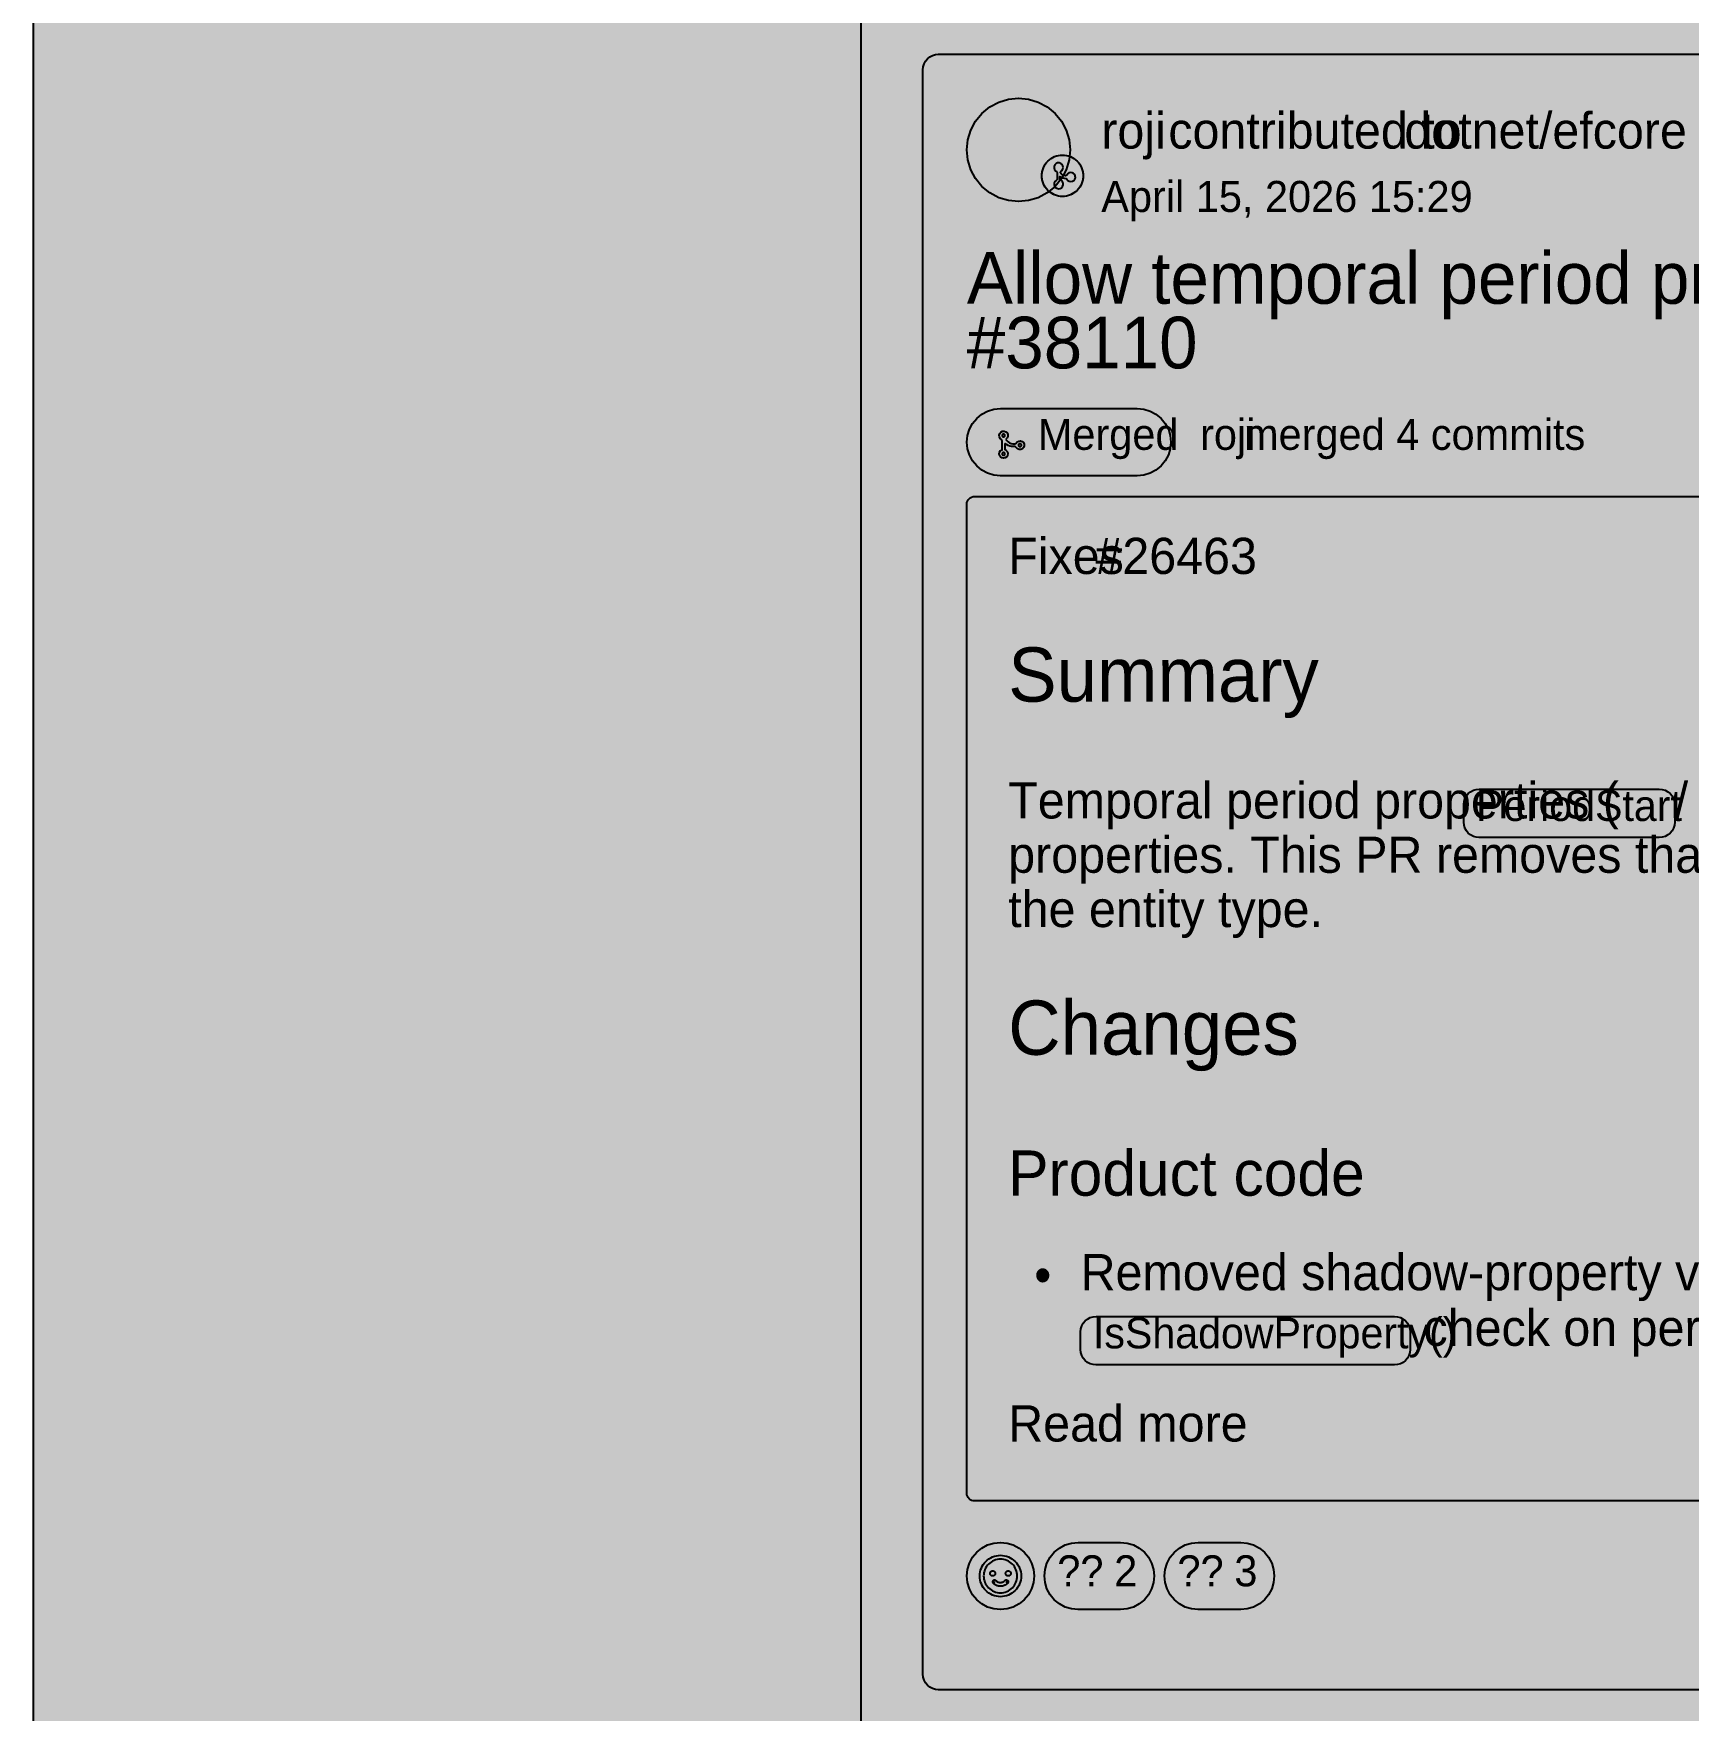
# Model space of a CAD drawing. Extents: x 0 to 2255, y 1 to 8699.
# Drawn here: x 0 to 640, y 379 to 1027 of the extents above; entities that cross this region are included whole.
import ezdxf

# ---------------------------------------------------------------- set-up
doc = ezdxf.new("R2010")
doc.units = 0

msp = doc.modelspace()

# ---------------------------------------------------------------- hatches: boundary and pattern name
at = {"true_color": 0x0d1117}
for points in [[(0, 8699), (1280, 8699), (1280, 0.77), (0, 0.77)], [(0, 8635), (1280, 8635), (1280, 0.77), (0, 0.77)], [(0, 8635), (320, 8635), (320, 0.77), (0, 0.77)], [(350, 1019.25), (998.03, 1019.25), (998.03, 1019.25), (999.2, 1019.13), (1000.33, 1018.79), (1001.37, 1018.24), (1002.28, 1017.49), (1003.02, 1016.58), (1003.58, 1015.55), (1003.92, 1014.42), (1004.03, 1013.25), (1004.03, 392.77), (1004.03, 392.77), (1003.92, 391.6), (1003.58, 390.47), (1003.02, 389.43), (1002.28, 388.52), (1001.37, 387.78), (1000.33, 387.22), (999.2, 386.88), (998.03, 386.77), (350, 386.77), (350, 386.77), (348.83, 386.88), (347.7, 387.22), (346.67, 387.78), (345.76, 388.52), (345.01, 389.43), (344.46, 390.47), (344.12, 391.6), (344, 392.77), (344, 1013.25), (344, 1013.25), (344.12, 1014.42), (344.46, 1015.55), (345.01, 1016.58), (345.76, 1017.49), (346.67, 1018.24), (347.7, 1018.79), (348.83, 1019.13), (350, 1019.25)], [(398, 980.25), (398, 980.25), (398, 980.25), (399.56, 980.1), (401.06, 979.64), (402.44, 978.9), (403.66, 977.91), (404.65, 976.69), (405.39, 975.31), (405.85, 973.81), (406, 972.25), (406, 972.25), (406, 972.25), (405.85, 970.69), (405.39, 969.19), (404.65, 967.81), (403.66, 966.59), (402.44, 965.6), (401.06, 964.86), (399.56, 964.4), (398, 964.25), (398, 964.25), (398, 964.25), (396.44, 964.4), (394.94, 964.86), (393.56, 965.6), (392.34, 966.59), (391.35, 967.81), (390.61, 969.19), (390.15, 970.69), (390, 972.25), (390, 972.25), (390, 972.25), (390.15, 973.81), (390.61, 975.31), (391.35, 976.69), (392.34, 977.91), (393.56, 978.9), (394.94, 979.64), (396.44, 980.1), (398, 980.25)]]:
    msp.add_hatch(color=256, dxfattribs=at).paths.add_polyline_path(points, flags=0)
at = {"true_color": 0x010409}
msp.add_hatch(color=256, dxfattribs=at).paths.add_polyline_path([(0, 8635), (1280, 8635), (1280, 0.77), (0, 0.77)], flags=0)
at = {"true_color": 0xffffff}
msp.add_hatch(color=256, dxfattribs=at).paths.add_polyline_path([(381, 1002.25), (381, 1002.25), (381, 1002.25), (384.9, 1001.87), (388.65, 1000.73), (392.11, 998.88), (395.14, 996.39), (397.63, 993.36), (399.48, 989.9), (400.62, 986.15), (401, 982.25), (401, 982.25), (401, 982.25), (400.62, 978.35), (399.48, 974.6), (397.63, 971.14), (395.14, 968.11), (392.11, 965.62), (388.65, 963.77), (384.9, 962.63), (381, 962.25), (381, 962.25), (381, 962.25), (377.1, 962.63), (373.35, 963.77), (369.89, 965.62), (366.86, 968.11), (364.37, 971.14), (362.52, 974.6), (361.38, 978.35), (361, 982.25), (361, 982.25), (361, 982.25), (361.38, 986.15), (362.52, 989.9), (364.37, 993.36), (366.86, 996.39), (369.89, 998.88), (373.35, 1000.73), (377.1, 1001.87), (381, 1002.25)], flags=0)
at = {"true_color": 0xab7df8}
h = msp.add_hatch(color=256, dxfattribs=at)
h.paths.add_polyline_path([(398, 964.25), (397.22, 964.29), (396.44, 964.4), (395.68, 964.59), (394.94, 964.86), (394.23, 965.19), (393.56, 965.6), (392.92, 966.07), (392.34, 966.59), (391.82, 967.17), (391.35, 967.81), (390.94, 968.48), (390.61, 969.19), (390.34, 969.93), (390.15, 970.69), (390.04, 971.47), (390, 972.25), (390.04, 973.03), (390.15, 973.81), (390.34, 974.57), (390.61, 975.31), (390.94, 976.02), (391.35, 976.69), (391.82, 977.33), (392.34, 977.91), (392.92, 978.43), (393.56, 978.9), (394.23, 979.31), (394.94, 979.64), (395.68, 979.91), (396.44, 980.1), (397.22, 980.21), (398, 980.25), (398.78, 980.21), (399.56, 980.1), (400.32, 979.91), (401.06, 979.64), (401.77, 979.31), (402.44, 978.9), (403.08, 978.43), (403.66, 977.91), (404.18, 977.33), (404.65, 976.69), (405.06, 976.02), (405.39, 975.31), (405.66, 974.57), (405.85, 973.81), (405.96, 973.03), (406, 972.25), (405.96, 971.47), (405.85, 970.69), (405.66, 969.93), (405.39, 969.19), (405.06, 968.48), (404.65, 967.81), (404.18, 967.17), (403.66, 966.59), (403.08, 966.07), (402.44, 965.6), (401.77, 965.19), (401.06, 964.86), (400.32, 964.59), (399.56, 964.4), (398.78, 964.29), (398, 964.25)], flags=0)
h.paths.add_polyline_path([(398.25, 975.5), (398.14, 976.12), (397.81, 976.66), (397.32, 977.05), (396.72, 977.24), (396.09, 977.2), (395.52, 976.95), (395.07, 976.51), (394.81, 975.94), (394.76, 975.31), (394.94, 974.71), (395.32, 974.21), (395.85, 973.87), (396, 973.35), (396, 972.72), (396, 972.08), (396, 971.45), (396, 970.82), (395.56, 970.48), (395.1, 970.05), (394.82, 969.48), (394.76, 968.86), (394.92, 968.25), (395.29, 967.74), (395.81, 967.39), (396.42, 967.25), (397.04, 967.34), (397.6, 967.64), (398.01, 968.11), (398.22, 968.7), (398.22, 969.33), (397.99, 969.92), (397.57, 970.38), (397.01, 970.67), (397, 971.29), (397, 971.93), (397.44, 971.69), (398.01, 971.42), (398.62, 971.27), (399.25, 971.25), (399.69, 970.96), (400.07, 970.46), (400.6, 970.13), (401.21, 970), (401.83, 970.1), (402.38, 970.41), (402.78, 970.9), (402.98, 971.49), (402.96, 972.12), (402.72, 972.7), (402.29, 973.16), (401.72, 973.44), (401.1, 973.49), (400.49, 973.33), (399.98, 972.96), (399.64, 972.43), (399.13, 972.25), (398.51, 972.31), (397.93, 972.56), (397.46, 972.98), (397.14, 973.52), (397.32, 973.95), (397.81, 974.34), (398.14, 974.88), (398.25, 975.5)], flags=0)
at = {"true_color": 0x8957e5}
msp.add_hatch(color=256, dxfattribs=at).paths.add_polyline_path([(374, 882.25), (426.93, 882.25), (426.93, 882.25), (429.47, 882), (431.91, 881.26), (434.16, 880.06), (436.13, 878.44), (437.74, 876.47), (438.94, 874.22), (439.68, 871.79), (439.93, 869.25), (439.93, 869.25), (439.93, 869.25), (439.68, 866.71), (438.94, 864.28), (437.74, 862.03), (436.13, 860.06), (434.16, 858.44), (431.91, 857.24), (429.47, 856.5), (426.93, 856.25), (374, 856.25), (374, 856.25), (371.46, 856.5), (369.03, 857.24), (366.78, 858.44), (364.81, 860.06), (363.19, 862.03), (361.99, 864.28), (361.25, 866.71), (361, 869.25), (361, 869.25), (361, 869.25), (361.25, 871.79), (361.99, 874.22), (363.19, 876.47), (364.81, 878.44), (366.78, 880.06), (369.03, 881.26), (371.46, 882), (374, 882.25)], flags=0)
at = {"true_color": 0xffffff}
h = msp.add_hatch(color=256, dxfattribs=at)
h.paths.add_polyline_path([(376.09, 870.38), (376.46, 869.81), (376.94, 869.33), (377.51, 868.96), (378.15, 868.72), (378.83, 868.63), (379.51, 868.62), (380.06, 868.83), (380.48, 869.36), (381.08, 869.68), (381.76, 869.74), (382.4, 869.53), (382.91, 869.08), (383.2, 868.46), (383.23, 867.78), (382.98, 867.15), (382.51, 866.66), (381.88, 866.4), (381.2, 866.41), (380.58, 866.69), (380.12, 867.18), (379.64, 867.5), (378.95, 867.5), (378.27, 867.55), (377.61, 867.71), (376.98, 867.97), (376.4, 868.33), (375.88, 868.77), (375.75, 868.41), (375.75, 867.73), (375.75, 867.04), (375.75, 866.36), (376.27, 865.98), (376.69, 865.45), (376.87, 864.79), (376.78, 864.12), (376.43, 863.54), (375.87, 863.15), (375.21, 863), (374.54, 863.13), (373.98, 863.51), (373.61, 864.08), (373.5, 864.75), (373.66, 865.41), (374.07, 865.95), (374.62, 866.31), (374.62, 867), (374.62, 867.68), (374.62, 868.36), (374.62, 869.05), (374.62, 869.73), (374.45, 870.3), (373.91, 870.71), (373.58, 871.3), (373.51, 871.98), (373.71, 872.63), (374.15, 873.14), (374.76, 873.44), (375.44, 873.48), (376.08, 873.25), (376.57, 872.78), (376.84, 872.16), (376.84, 871.48), (376.58, 870.85), (376.09, 870.38)], flags=0)
h.paths.add_polyline_path([(375.19, 864.12), (375.24, 864.13), (375.3, 864.14), (375.35, 864.15), (375.4, 864.17), (375.45, 864.19), (375.5, 864.22), (375.54, 864.25), (375.59, 864.29), (375.62, 864.33), (375.66, 864.38), (375.68, 864.42), (375.71, 864.47), (375.73, 864.52), (375.74, 864.58), (375.75, 864.63), (375.75, 864.69), (375.75, 864.74), (375.74, 864.8), (375.73, 864.85), (375.71, 864.9), (375.68, 864.95), (375.66, 865), (375.62, 865.04), (375.59, 865.09), (375.54, 865.12), (375.5, 865.16), (375.45, 865.18), (375.4, 865.21), (375.35, 865.23), (375.3, 865.24), (375.24, 865.25), (375.19, 865.25), (375.13, 865.25), (375.08, 865.24), (375.02, 865.23), (374.97, 865.21), (374.92, 865.18), (374.88, 865.16), (374.83, 865.12), (374.79, 865.09), (374.75, 865.04), (374.72, 865), (374.69, 864.95), (374.67, 864.9), (374.65, 864.85), (374.64, 864.8), (374.63, 864.74), (374.62, 864.69), (374.63, 864.63), (374.64, 864.58), (374.65, 864.52), (374.67, 864.47), (374.69, 864.42), (374.72, 864.38), (374.75, 864.33), (374.79, 864.29), (374.83, 864.25), (374.88, 864.22), (374.92, 864.19), (374.97, 864.17), (375.02, 864.15), (375.08, 864.14), (375.13, 864.13), (375.19, 864.12)], flags=0)
h.paths.add_polyline_path([(381.56, 867.5), (381.62, 867.5), (381.67, 867.51), (381.73, 867.52), (381.78, 867.54), (381.83, 867.57), (381.87, 867.59), (381.92, 867.63), (381.96, 867.66), (382, 867.71), (382.03, 867.75), (382.06, 867.8), (382.08, 867.85), (382.1, 867.9), (382.11, 867.95), (382.12, 868.01), (382.12, 868.06), (382.12, 868.12), (382.11, 868.17), (382.1, 868.23), (382.08, 868.28), (382.06, 868.33), (382.03, 868.37), (382, 868.42), (381.96, 868.46), (381.92, 868.5), (381.87, 868.53), (381.83, 868.56), (381.78, 868.58), (381.73, 868.6), (381.67, 868.61), (381.62, 868.62), (381.56, 868.62), (381.51, 868.62), (381.45, 868.61), (381.4, 868.6), (381.35, 868.58), (381.3, 868.56), (381.25, 868.53), (381.21, 868.5), (381.16, 868.46), (381.13, 868.42), (381.09, 868.37), (381.07, 868.33), (381.04, 868.28), (381.02, 868.23), (381.01, 868.17), (381, 868.12), (381, 868.06), (381, 868.01), (381.01, 867.95), (381.02, 867.9), (381.04, 867.85), (381.07, 867.8), (381.09, 867.75), (381.13, 867.71), (381.16, 867.66), (381.21, 867.63), (381.25, 867.59), (381.3, 867.57), (381.35, 867.54), (381.4, 867.52), (381.45, 867.51), (381.51, 867.5), (381.56, 867.5)], flags=0)
h.paths.add_polyline_path([(375.75, 871.81), (375.75, 871.87), (375.74, 871.92), (375.73, 871.98), (375.71, 872.03), (375.68, 872.08), (375.65, 872.12), (375.62, 872.17), (375.58, 872.21), (375.54, 872.25), (375.5, 872.28), (375.45, 872.31), (375.4, 872.33), (375.35, 872.35), (375.3, 872.36), (375.24, 872.37), (375.19, 872.37), (375.13, 872.37), (375.08, 872.36), (375.02, 872.35), (374.97, 872.33), (374.92, 872.31), (374.87, 872.28), (374.83, 872.24), (374.79, 872.21), (374.75, 872.17), (374.72, 872.12), (374.69, 872.07), (374.67, 872.02), (374.65, 871.97), (374.64, 871.92), (374.63, 871.86), (374.62, 871.81), (374.63, 871.75), (374.64, 871.7), (374.65, 871.65), (374.67, 871.59), (374.69, 871.54), (374.72, 871.5), (374.75, 871.45), (374.79, 871.41), (374.83, 871.37), (374.88, 871.34), (374.92, 871.31), (374.97, 871.29), (375.03, 871.27), (375.08, 871.26), (375.13, 871.25), (375.19, 871.25), (375.24, 871.25), (375.3, 871.26), (375.35, 871.27), (375.4, 871.29), (375.45, 871.32), (375.5, 871.34), (375.55, 871.38), (375.59, 871.41), (375.62, 871.46), (375.66, 871.5), (375.68, 871.55), (375.71, 871.6), (375.73, 871.65), (375.74, 871.7), (375.75, 871.76), (375.75, 871.81)], flags=0)
at = {"true_color": 0x151b23}
for points in [[(364, 848.25), (984.03, 848.25), (984.03, 848.25), (984.62, 848.19), (985.18, 848.02), (985.7, 847.74), (986.15, 847.37), (986.53, 846.92), (986.8, 846.4), (986.98, 845.84), (987.03, 845.25), (987.03, 462.77), (987.03, 462.77), (986.98, 462.18), (986.8, 461.62), (986.53, 461.1), (986.15, 460.65), (985.7, 460.27), (985.18, 459.99), (984.62, 459.82), (984.03, 459.77), (364, 459.77), (364, 459.77), (363.41, 459.82), (362.85, 459.99), (362.33, 460.27), (361.88, 460.65), (361.51, 461.1), (361.23, 461.62), (361.06, 462.18), (361, 462.77), (361, 845.25), (361, 845.25), (361.06, 845.84), (361.23, 846.4), (361.51, 846.92), (361.88, 847.37), (362.33, 847.74), (362.85, 848.02), (363.41, 848.19), (364, 848.25)], [(374, 443.77), (374, 443.77), (374, 443.77), (376.54, 443.52), (378.97, 442.78), (381.22, 441.58), (383.19, 439.96), (384.81, 437.99), (386.01, 435.74), (386.75, 433.3), (387, 430.77), (387, 430.77), (387, 430.77), (386.75, 428.23), (386.01, 425.79), (384.81, 423.54), (383.19, 421.57), (381.22, 419.96), (378.97, 418.76), (376.54, 418.02), (374, 417.77), (374, 417.77), (374, 417.77), (371.46, 418.02), (369.03, 418.76), (366.78, 419.96), (364.81, 421.57), (363.19, 423.54), (361.99, 425.79), (361.25, 428.23), (361, 430.77), (361, 430.77), (361, 430.77), (361.25, 433.3), (361.99, 435.74), (363.19, 437.99), (364.81, 439.96), (366.78, 441.58), (369.03, 442.78), (371.46, 443.52), (374, 443.77)]]:
    msp.add_hatch(color=256, dxfattribs=at).paths.add_polyline_path(points, flags=0)
at = {"true_color": 0x656c76}
for points in [[(559.22, 735.08), (628.8, 735.08), (628.8, 735.08), (629.97, 734.97), (631.1, 734.63), (632.13, 734.07), (633.04, 733.33), (633.79, 732.42), (634.34, 731.38), (634.68, 730.25), (634.8, 729.08), (634.8, 722.32), (634.8, 722.32), (634.68, 721.15), (634.34, 720.02), (633.79, 718.98), (633.04, 718.07), (632.13, 717.33), (631.1, 716.77), (629.97, 716.43), (628.8, 716.32), (559.22, 716.32), (559.22, 716.32), (558.05, 716.43), (556.92, 716.77), (555.88, 717.33), (554.97, 718.07), (554.23, 718.98), (553.67, 720.02), (553.33, 721.15), (553.22, 722.32), (553.22, 729.08), (553.22, 729.08), (553.33, 730.25), (553.67, 731.38), (554.23, 732.42), (554.97, 733.33), (555.88, 734.07), (556.92, 734.63), (558.05, 734.97), (559.22, 735.08)], [(411, 531.15), (526.43, 531.15), (526.43, 531.15), (527.6, 531.03), (528.73, 530.69), (529.77, 530.14), (530.68, 529.39), (531.42, 528.48), (531.98, 527.45), (532.32, 526.32), (532.43, 525.15), (532.43, 518.38), (532.43, 518.38), (532.32, 517.21), (531.98, 516.09), (531.42, 515.05), (530.68, 514.14), (529.77, 513.39), (528.73, 512.84), (527.6, 512.5), (526.43, 512.38), (411, 512.38), (411, 512.38), (409.83, 512.5), (408.7, 512.84), (407.67, 513.39), (406.76, 514.14), (406.01, 515.05), (405.46, 516.09), (405.12, 517.21), (405, 518.38), (405, 525.15), (405, 525.15), (405.12, 526.32), (405.46, 527.45), (406.01, 528.48), (406.76, 529.39), (407.67, 530.14), (408.7, 530.69), (409.83, 531.03), (411, 531.15)]]:
    msp.add_hatch(color=256, dxfattribs=at).paths.add_polyline_path(points, flags=0)
at = {"true_color": 0x9198a1}
h = msp.add_hatch(color=256, dxfattribs=at)
h.paths.add_polyline_path([(374, 438.77), (374.78, 438.73), (375.56, 438.61), (376.32, 438.42), (377.06, 438.16), (377.77, 437.82), (378.44, 437.42), (379.08, 436.95), (379.66, 436.42), (380.18, 435.84), (380.65, 435.21), (381.06, 434.54), (381.39, 433.83), (381.66, 433.09), (381.85, 432.33), (381.96, 431.55), (382, 430.77), (381.96, 429.98), (381.85, 429.21), (381.66, 428.44), (381.39, 427.7), (381.06, 426.99), (380.65, 426.32), (380.18, 425.69), (379.66, 425.11), (379.08, 424.58), (378.44, 424.11), (377.77, 423.71), (377.06, 423.37), (376.32, 423.11), (375.56, 422.92), (374.78, 422.8), (374, 422.77), (373.22, 422.8), (372.44, 422.92), (371.68, 423.11), (370.94, 423.37), (370.23, 423.71), (369.56, 424.11), (368.92, 424.58), (368.34, 425.11), (367.82, 425.69), (367.35, 426.32), (366.94, 426.99), (366.61, 427.7), (366.34, 428.44), (366.15, 429.21), (366.04, 429.98), (366, 430.77), (366.04, 431.55), (366.15, 432.33), (366.34, 433.09), (366.61, 433.83), (366.94, 434.54), (367.35, 435.21), (367.82, 435.84), (368.34, 436.42), (368.92, 436.95), (369.56, 437.42), (370.23, 437.82), (370.94, 438.16), (371.68, 438.42), (372.44, 438.61), (373.22, 438.73), (374, 438.77)], flags=0)
h.paths.add_polyline_path([(367.5, 430.77), (367.53, 430.13), (367.62, 429.5), (367.78, 428.88), (367.99, 428.28), (368.27, 427.7), (368.59, 427.16), (368.98, 426.64), (369.4, 426.17), (369.88, 425.74), (370.39, 425.36), (370.94, 425.03), (371.51, 424.76), (372.11, 424.54), (372.73, 424.39), (373.36, 424.3), (374, 424.27), (374.64, 424.3), (375.27, 424.39), (375.89, 424.54), (376.49, 424.76), (377.06, 425.03), (377.61, 425.36), (378.12, 425.74), (378.6, 426.17), (379.02, 426.64), (379.41, 427.16), (379.73, 427.7), (380.01, 428.28), (380.22, 428.88), (380.38, 429.5), (380.47, 430.13), (380.5, 430.77), (380.47, 431.4), (380.38, 432.03), (380.22, 432.65), (380.01, 433.25), (379.73, 433.83), (379.41, 434.38), (379.02, 434.89), (378.6, 435.36), (378.12, 435.79), (377.61, 436.17), (377.06, 436.5), (376.49, 436.77), (375.89, 436.99), (375.27, 437.14), (374.64, 437.24), (374, 437.27), (373.36, 437.24), (372.73, 437.14), (372.11, 436.99), (371.51, 436.77), (370.94, 436.5), (370.39, 436.17), (369.88, 435.79), (369.4, 435.36), (368.98, 434.89), (368.59, 434.38), (368.27, 433.83), (367.99, 433.25), (367.78, 432.65), (367.62, 432.03), (367.53, 431.4), (367.5, 430.77)], flags=0)
h.paths.add_polyline_path([(371.32, 429.13), (371.55, 429.24), (371.81, 429.26), (372.05, 429.2), (372.27, 429.06), (372.44, 428.87), (372.63, 428.7), (372.84, 428.56), (373.08, 428.44), (373.32, 428.36), (373.57, 428.3), (373.82, 428.27), (374.08, 428.27), (374.34, 428.29), (374.59, 428.33), (374.84, 428.41), (375.07, 428.51), (375.29, 428.64), (375.49, 428.8), (375.67, 428.99), (375.86, 429.16), (376.1, 429.25), (376.35, 429.26), (376.6, 429.19), (376.8, 429.03), (376.94, 428.82), (377, 428.57), (376.97, 428.31), (376.86, 428.09), (376.73, 427.92), (376.56, 427.74), (376.36, 427.57), (376.16, 427.42), (375.94, 427.28), (375.71, 427.16), (375.48, 427.05), (375.24, 426.96), (374.99, 426.89), (374.74, 426.83), (374.49, 426.79), (374.23, 426.77), (373.97, 426.77), (373.72, 426.78), (373.46, 426.8), (373.21, 426.84), (372.96, 426.9), (372.71, 426.98), (372.47, 427.07), (372.24, 427.18), (372.01, 427.31), (371.8, 427.45), (371.6, 427.61), (371.41, 427.78), (371.23, 427.97), (371.22, 428.15), (371.43, 428.29), (371.64, 428.44), (371.65, 428.44), (371.43, 428.3), (371.22, 428.15), (371.06, 428.22), (371, 428.47), (371.03, 428.72), (371.14, 428.95), (371.32, 429.13)], flags=0)
h.paths.add_polyline_path([(378, 431.77), (378, 431.67), (377.98, 431.57), (377.96, 431.48), (377.92, 431.38), (377.88, 431.3), (377.83, 431.21), (377.77, 431.13), (377.71, 431.06), (377.63, 430.99), (377.56, 430.94), (377.47, 430.88), (377.38, 430.84), (377.29, 430.81), (377.2, 430.79), (377.1, 430.77), (377, 430.77), (376.9, 430.77), (376.8, 430.79), (376.71, 430.81), (376.62, 430.84), (376.53, 430.88), (376.44, 430.94), (376.37, 430.99), (376.29, 431.06), (376.23, 431.13), (376.17, 431.21), (376.12, 431.3), (376.08, 431.38), (376.04, 431.48), (376.02, 431.57), (376, 431.67), (376, 431.77), (376, 431.86), (376.02, 431.96), (376.04, 432.06), (376.08, 432.15), (376.12, 432.24), (376.17, 432.32), (376.23, 432.4), (376.29, 432.47), (376.37, 432.54), (376.44, 432.6), (376.53, 432.65), (376.62, 432.69), (376.71, 432.72), (376.8, 432.75), (376.9, 432.76), (377, 432.77), (377.1, 432.76), (377.2, 432.75), (377.29, 432.72), (377.38, 432.69), (377.47, 432.65), (377.56, 432.6), (377.63, 432.54), (377.71, 432.47), (377.77, 432.4), (377.83, 432.32), (377.88, 432.24), (377.92, 432.15), (377.96, 432.06), (377.98, 431.96), (378, 431.86), (378, 431.77)], flags=0)
h.paths.add_polyline_path([(371, 430.77), (370.9, 430.77), (370.8, 430.79), (370.71, 430.81), (370.62, 430.84), (370.53, 430.88), (370.44, 430.94), (370.37, 430.99), (370.29, 431.06), (370.23, 431.13), (370.17, 431.21), (370.12, 431.3), (370.08, 431.38), (370.04, 431.48), (370.02, 431.57), (370, 431.67), (370, 431.77), (370, 431.86), (370.02, 431.96), (370.04, 432.06), (370.08, 432.15), (370.12, 432.24), (370.17, 432.32), (370.23, 432.4), (370.29, 432.47), (370.37, 432.54), (370.44, 432.6), (370.53, 432.65), (370.62, 432.69), (370.71, 432.72), (370.8, 432.75), (370.9, 432.76), (371, 432.77), (371.1, 432.76), (371.2, 432.75), (371.29, 432.72), (371.38, 432.69), (371.47, 432.65), (371.56, 432.6), (371.63, 432.54), (371.71, 432.47), (371.77, 432.4), (371.83, 432.32), (371.88, 432.24), (371.92, 432.15), (371.96, 432.06), (371.98, 431.96), (372, 431.86), (372, 431.77), (372, 431.67), (371.98, 431.57), (371.96, 431.48), (371.92, 431.38), (371.88, 431.3), (371.83, 431.21), (371.77, 431.13), (371.71, 431.06), (371.63, 430.99), (371.56, 430.94), (371.47, 430.88), (371.38, 430.84), (371.29, 430.81), (371.2, 430.79), (371.1, 430.77), (371, 430.77)], flags=0)
h.paths.add_polyline_path([(376.25, 428.52), (376.27, 428.5), (376.29, 428.49), (376.31, 428.48), (376.32, 428.46), (376.34, 428.45), (376.36, 428.44), (376.38, 428.43), (376.4, 428.41), (376.42, 428.4), (376.44, 428.39), (376.45, 428.37), (376.47, 428.36), (376.49, 428.35), (376.51, 428.33), (376.53, 428.32), (376.55, 428.31), (376.56, 428.3), (376.58, 428.28), (376.6, 428.27), (376.62, 428.26), (376.64, 428.24), (376.66, 428.23), (376.68, 428.22), (376.69, 428.2), (376.71, 428.19), (376.73, 428.18), (376.75, 428.17), (376.77, 428.15), (376.79, 428.14), (376.8, 428.13), (376.82, 428.11), (376.84, 428.1), (376.82, 428.11), (376.8, 428.13), (376.79, 428.14), (376.77, 428.15), (376.75, 428.17), (376.73, 428.18), (376.71, 428.19), (376.69, 428.2), (376.68, 428.22), (376.66, 428.23), (376.64, 428.24), (376.62, 428.26), (376.6, 428.27), (376.58, 428.28), (376.56, 428.3), (376.55, 428.31), (376.53, 428.32), (376.51, 428.33), (376.49, 428.35), (376.47, 428.36), (376.45, 428.37), (376.44, 428.39), (376.42, 428.4), (376.4, 428.41), (376.38, 428.43), (376.36, 428.44), (376.34, 428.45), (376.32, 428.46), (376.31, 428.48), (376.29, 428.49), (376.27, 428.5), (376.25, 428.52)], flags=0)

# ---------------------------------------------------------------- linework, layer by layer
at = {"true_color": 0x0d1117}
for points in [[(0, 8699), (1280, 8699), (1280, 0.77), (0, 0.77)], [(0, 8635), (1280, 8635), (1280, 0.77), (0, 0.77)], [(0, 8635), (320, 8635), (320, 0.77), (0, 0.77)], [(398, 980.25), (398, 980.25), (398, 980.25), (399.56, 980.1), (401.06, 979.64), (402.44, 978.9), (403.66, 977.91), (404.65, 976.69), (405.39, 975.31), (405.85, 973.81), (406, 972.25), (406, 972.25), (406, 972.25), (405.85, 970.69), (405.39, 969.19), (404.65, 967.81), (403.66, 966.59), (402.44, 965.6), (401.06, 964.86), (399.56, 964.4), (398, 964.25), (398, 964.25), (398, 964.25), (396.44, 964.4), (394.94, 964.86), (393.56, 965.6), (392.34, 966.59), (391.35, 967.81), (390.61, 969.19), (390.15, 970.69), (390, 972.25), (390, 972.25), (390, 972.25), (390.15, 973.81), (390.61, 975.31), (391.35, 976.69), (392.34, 977.91), (393.56, 978.9), (394.94, 979.64), (396.44, 980.1), (398, 980.25)]]:
    msp.add_lwpolyline(points, close=True, dxfattribs=at)
at = {"true_color": 0x010409}
for points in [[(0, 8635), (1280, 8635), (1280, 0.77), (0, 0.77)], [(381, 1002.25), (381, 1002.25), (381, 1002.25), (384.9, 1001.87), (388.65, 1000.73), (392.11, 998.88), (395.14, 996.39), (397.63, 993.36), (399.48, 989.9), (400.62, 986.15), (401, 982.25), (401, 982.25), (401, 982.25), (400.62, 978.35), (399.48, 974.6), (397.63, 971.14), (395.14, 968.11), (392.11, 965.62), (388.65, 963.77), (384.9, 962.63), (381, 962.25), (381, 962.25), (381, 962.25), (377.1, 962.63), (373.35, 963.77), (369.89, 965.62), (366.86, 968.11), (364.37, 971.14), (362.52, 974.6), (361.38, 978.35), (361, 982.25), (361, 982.25), (361, 982.25), (361.38, 986.15), (362.52, 989.9), (364.37, 993.36), (366.86, 996.39), (369.89, 998.88), (373.35, 1000.73), (377.1, 1001.87), (381, 1002.25)]]:
    msp.add_lwpolyline(points, close=True, dxfattribs=at)
at = {"true_color": 0x3d444d}
msp.add_lwpolyline([(998.03, 386.77), (350, 386.77), (350, 386.77), (348.83, 386.88), (347.7, 387.22), (346.67, 387.78), (345.76, 388.52), (345.01, 389.43), (344.46, 390.47), (344.12, 391.6), (344, 392.77), (344, 1013.25), (344, 1013.25), (344.12, 1014.42), (344.46, 1015.55), (345.01, 1016.58), (345.76, 1017.49), (346.67, 1018.24), (347.7, 1018.79), (348.83, 1019.13), (350, 1019.25), (350, 1019.25), (998.03, 1019.25)], dxfattribs=at)
at = {"true_color": 0xab7df8}
for points in [[(398, 964.25), (397.22, 964.29), (396.44, 964.4), (395.68, 964.59), (394.94, 964.86), (394.23, 965.19), (393.56, 965.6), (392.92, 966.07), (392.34, 966.59), (391.82, 967.17), (391.35, 967.81), (390.94, 968.48), (390.61, 969.19), (390.34, 969.93), (390.15, 970.69), (390.04, 971.47), (390, 972.25), (390.04, 973.03), (390.15, 973.81), (390.34, 974.57), (390.61, 975.31), (390.94, 976.02), (391.35, 976.69), (391.82, 977.33), (392.34, 977.91), (392.92, 978.43), (393.56, 978.9), (394.23, 979.31), (394.94, 979.64), (395.68, 979.91), (396.44, 980.1), (397.22, 980.21), (398, 980.25), (398.78, 980.21), (399.56, 980.1), (400.32, 979.91), (401.06, 979.64), (401.77, 979.31), (402.44, 978.9), (403.08, 978.43), (403.66, 977.91), (404.18, 977.33), (404.65, 976.69), (405.06, 976.02), (405.39, 975.31), (405.66, 974.57), (405.85, 973.81), (405.96, 973.03), (406, 972.25), (405.96, 971.47), (405.85, 970.69), (405.66, 969.93), (405.39, 969.19), (405.06, 968.48), (404.65, 967.81), (404.18, 967.17), (403.66, 966.59), (403.08, 966.07), (402.44, 965.6), (401.77, 965.19), (401.06, 964.86), (400.32, 964.59), (399.56, 964.4), (398.78, 964.29), (398, 964.25)], [(398.25, 975.5), (398.14, 976.12), (397.81, 976.66), (397.32, 977.05), (396.72, 977.24), (396.09, 977.2), (395.52, 976.95), (395.07, 976.51), (394.81, 975.94), (394.76, 975.31), (394.94, 974.71), (395.32, 974.21), (395.85, 973.87), (396, 973.35), (396, 972.72), (396, 972.08), (396, 971.45), (396, 970.82), (395.56, 970.48), (395.1, 970.05), (394.82, 969.48), (394.76, 968.86), (394.92, 968.25), (395.29, 967.74), (395.81, 967.39), (396.42, 967.25), (397.04, 967.34), (397.6, 967.64), (398.01, 968.11), (398.22, 968.7), (398.22, 969.33), (397.99, 969.92), (397.57, 970.38), (397.01, 970.67), (397, 971.29), (397, 971.93), (397.44, 971.69), (398.01, 971.42), (398.62, 971.27), (399.25, 971.25), (399.69, 970.96), (400.07, 970.46), (400.6, 970.13), (401.21, 970), (401.83, 970.1), (402.38, 970.41), (402.78, 970.9), (402.98, 971.49), (402.96, 972.12), (402.72, 972.7), (402.29, 973.16), (401.72, 973.44), (401.1, 973.49), (400.49, 973.33), (399.98, 972.96), (399.64, 972.43), (399.13, 972.25), (398.51, 972.31), (397.93, 972.56), (397.46, 972.98), (397.14, 973.52), (397.32, 973.95), (397.81, 974.34), (398.14, 974.88), (398.25, 975.5)]]:
    msp.add_lwpolyline(points, close=True, dxfattribs=at)
at = {"true_color": 0x8957e5}
msp.add_lwpolyline([(374, 882.25), (426.93, 882.25), (426.93, 882.25), (429.47, 882), (431.91, 881.26), (434.16, 880.06), (436.13, 878.44), (437.74, 876.47), (438.94, 874.22), (439.68, 871.79), (439.93, 869.25), (439.93, 869.25), (439.93, 869.25), (439.68, 866.71), (438.94, 864.28), (437.74, 862.03), (436.13, 860.06), (434.16, 858.44), (431.91, 857.24), (429.47, 856.5), (426.93, 856.25), (374, 856.25), (374, 856.25), (371.46, 856.5), (369.03, 857.24), (366.78, 858.44), (364.81, 860.06), (363.19, 862.03), (361.99, 864.28), (361.25, 866.71), (361, 869.25), (361, 869.25), (361, 869.25), (361.25, 871.79), (361.99, 874.22), (363.19, 876.47), (364.81, 878.44), (366.78, 880.06), (369.03, 881.26), (371.46, 882), (374, 882.25)], close=True, dxfattribs=at)
at = {"true_color": 0xffffff}
for points in [[(376.09, 870.38), (376.46, 869.81), (376.94, 869.33), (377.51, 868.96), (378.15, 868.72), (378.83, 868.63), (379.51, 868.62), (380.06, 868.83), (380.48, 869.36), (381.08, 869.68), (381.76, 869.74), (382.4, 869.53), (382.91, 869.08), (383.2, 868.46), (383.23, 867.78), (382.98, 867.15), (382.51, 866.66), (381.88, 866.4), (381.2, 866.41), (380.58, 866.69), (380.12, 867.18), (379.64, 867.5), (378.95, 867.5), (378.27, 867.55), (377.61, 867.71), (376.98, 867.97), (376.4, 868.33), (375.88, 868.77), (375.75, 868.41), (375.75, 867.73), (375.75, 867.04), (375.75, 866.36), (376.27, 865.98), (376.69, 865.45), (376.87, 864.79), (376.78, 864.12), (376.43, 863.54), (375.87, 863.15), (375.21, 863), (374.54, 863.13), (373.98, 863.51), (373.61, 864.08), (373.5, 864.75), (373.66, 865.41), (374.07, 865.95), (374.62, 866.31), (374.62, 867), (374.62, 867.68), (374.62, 868.36), (374.62, 869.05), (374.62, 869.73), (374.45, 870.3), (373.91, 870.71), (373.58, 871.3), (373.51, 871.98), (373.71, 872.63), (374.15, 873.14), (374.76, 873.44), (375.44, 873.48), (376.08, 873.25), (376.57, 872.78), (376.84, 872.16), (376.84, 871.48), (376.58, 870.85), (376.09, 870.38)], [(375.75, 871.81), (375.75, 871.87), (375.74, 871.92), (375.73, 871.98), (375.71, 872.03), (375.68, 872.08), (375.65, 872.12), (375.62, 872.17), (375.58, 872.21), (375.54, 872.25), (375.5, 872.28), (375.45, 872.31), (375.4, 872.33), (375.35, 872.35), (375.3, 872.36), (375.24, 872.37), (375.19, 872.37), (375.13, 872.37), (375.08, 872.36), (375.02, 872.35), (374.97, 872.33), (374.92, 872.31), (374.87, 872.28), (374.83, 872.24), (374.79, 872.21), (374.75, 872.17), (374.72, 872.12), (374.69, 872.07), (374.67, 872.02), (374.65, 871.97), (374.64, 871.92), (374.63, 871.86), (374.62, 871.81), (374.63, 871.75), (374.64, 871.7), (374.65, 871.65), (374.67, 871.59), (374.69, 871.54), (374.72, 871.5), (374.75, 871.45), (374.79, 871.41), (374.83, 871.37), (374.88, 871.34), (374.92, 871.31), (374.97, 871.29), (375.03, 871.27), (375.08, 871.26), (375.13, 871.25), (375.19, 871.25), (375.24, 871.25), (375.3, 871.26), (375.35, 871.27), (375.4, 871.29), (375.45, 871.32), (375.5, 871.34), (375.55, 871.38), (375.59, 871.41), (375.62, 871.46), (375.66, 871.5), (375.68, 871.55), (375.71, 871.6), (375.73, 871.65), (375.74, 871.7), (375.75, 871.76), (375.75, 871.81)], [(375.19, 864.12), (375.24, 864.13), (375.3, 864.14), (375.35, 864.15), (375.4, 864.17), (375.45, 864.19), (375.5, 864.22), (375.54, 864.25), (375.59, 864.29), (375.62, 864.33), (375.66, 864.38), (375.68, 864.42), (375.71, 864.47), (375.73, 864.52), (375.74, 864.58), (375.75, 864.63), (375.75, 864.69), (375.75, 864.74), (375.74, 864.8), (375.73, 864.85), (375.71, 864.9), (375.68, 864.95), (375.66, 865), (375.62, 865.04), (375.59, 865.09), (375.54, 865.12), (375.5, 865.16), (375.45, 865.18), (375.4, 865.21), (375.35, 865.23), (375.3, 865.24), (375.24, 865.25), (375.19, 865.25), (375.13, 865.25), (375.08, 865.24), (375.02, 865.23), (374.97, 865.21), (374.92, 865.18), (374.88, 865.16), (374.83, 865.12), (374.79, 865.09), (374.75, 865.04), (374.72, 865), (374.69, 864.95), (374.67, 864.9), (374.65, 864.85), (374.64, 864.8), (374.63, 864.74), (374.62, 864.69), (374.63, 864.63), (374.64, 864.58), (374.65, 864.52), (374.67, 864.47), (374.69, 864.42), (374.72, 864.38), (374.75, 864.33), (374.79, 864.29), (374.83, 864.25), (374.88, 864.22), (374.92, 864.19), (374.97, 864.17), (375.02, 864.15), (375.08, 864.14), (375.13, 864.13), (375.19, 864.12)], [(381.56, 867.5), (381.62, 867.5), (381.67, 867.51), (381.73, 867.52), (381.78, 867.54), (381.83, 867.57), (381.87, 867.59), (381.92, 867.63), (381.96, 867.66), (382, 867.71), (382.03, 867.75), (382.06, 867.8), (382.08, 867.85), (382.1, 867.9), (382.11, 867.95), (382.12, 868.01), (382.12, 868.06), (382.12, 868.12), (382.11, 868.17), (382.1, 868.23), (382.08, 868.28), (382.06, 868.33), (382.03, 868.37), (382, 868.42), (381.96, 868.46), (381.92, 868.5), (381.87, 868.53), (381.83, 868.56), (381.78, 868.58), (381.73, 868.6), (381.67, 868.61), (381.62, 868.62), (381.56, 868.62), (381.51, 868.62), (381.45, 868.61), (381.4, 868.6), (381.35, 868.58), (381.3, 868.56), (381.25, 868.53), (381.21, 868.5), (381.16, 868.46), (381.13, 868.42), (381.09, 868.37), (381.07, 868.33), (381.04, 868.28), (381.02, 868.23), (381.01, 868.17), (381, 868.12), (381, 868.06), (381, 868.01), (381.01, 867.95), (381.02, 867.9), (381.04, 867.85), (381.07, 867.8), (381.09, 867.75), (381.13, 867.71), (381.16, 867.66), (381.21, 867.63), (381.25, 867.59), (381.3, 867.57), (381.35, 867.54), (381.4, 867.52), (381.45, 867.51), (381.51, 867.5), (381.56, 867.5)]]:
    msp.add_lwpolyline(points, close=True, dxfattribs=at)
at = {"true_color": 0x151b23}
msp.add_lwpolyline([(984.03, 459.77), (364, 459.77), (364, 459.77), (363.41, 459.82), (362.85, 459.99), (362.33, 460.27), (361.88, 460.65), (361.51, 461.1), (361.23, 461.62), (361.06, 462.18), (361, 462.77), (361, 845.25), (361, 845.25), (361.06, 845.84), (361.23, 846.4), (361.51, 846.92), (361.88, 847.37), (362.33, 847.74), (362.85, 848.02), (363.41, 848.19), (364, 848.25), (364, 848.25), (984.03, 848.25)], dxfattribs=at)
at = {"true_color": 0x656c76}
for points in [[(559.22, 735.08), (628.8, 735.08), (628.8, 735.08), (629.97, 734.97), (631.1, 734.63), (632.13, 734.07), (633.04, 733.33), (633.79, 732.42), (634.34, 731.38), (634.68, 730.25), (634.8, 729.08), (634.8, 722.32), (634.8, 722.32), (634.68, 721.15), (634.34, 720.02), (633.79, 718.98), (633.04, 718.07), (632.13, 717.33), (631.1, 716.77), (629.97, 716.43), (628.8, 716.32), (559.22, 716.32), (559.22, 716.32), (558.05, 716.43), (556.92, 716.77), (555.88, 717.33), (554.97, 718.07), (554.23, 718.98), (553.67, 720.02), (553.33, 721.15), (553.22, 722.32), (553.22, 729.08), (553.22, 729.08), (553.33, 730.25), (553.67, 731.38), (554.23, 732.42), (554.97, 733.33), (555.88, 734.07), (556.92, 734.63), (558.05, 734.97), (559.22, 735.08)], [(411, 531.15), (526.43, 531.15), (526.43, 531.15), (527.6, 531.03), (528.73, 530.69), (529.77, 530.14), (530.68, 529.39), (531.42, 528.48), (531.98, 527.45), (532.32, 526.32), (532.43, 525.15), (532.43, 518.38), (532.43, 518.38), (532.32, 517.21), (531.98, 516.09), (531.42, 515.05), (530.68, 514.14), (529.77, 513.39), (528.73, 512.84), (527.6, 512.5), (526.43, 512.38), (411, 512.38), (411, 512.38), (409.83, 512.5), (408.7, 512.84), (407.67, 513.39), (406.76, 514.14), (406.01, 515.05), (405.46, 516.09), (405.12, 517.21), (405, 518.38), (405, 525.15), (405, 525.15), (405.12, 526.32), (405.46, 527.45), (406.01, 528.48), (406.76, 529.39), (407.67, 530.14), (408.7, 530.69), (409.83, 531.03), (411, 531.15)]]:
    msp.add_lwpolyline(points, close=True, dxfattribs=at)
at = {"true_color": 0x3d444d}
for points in [[(374, 443.77), (374, 443.77), (374, 443.77), (376.54, 443.52), (378.97, 442.78), (381.22, 441.58), (383.19, 439.96), (384.81, 437.99), (386.01, 435.74), (386.75, 433.3), (387, 430.77), (387, 430.77), (387, 430.77), (386.75, 428.23), (386.01, 425.79), (384.81, 423.54), (383.19, 421.57), (381.22, 419.96), (378.97, 418.76), (376.54, 418.02), (374, 417.77), (374, 417.77), (374, 417.77), (371.46, 418.02), (369.03, 418.76), (366.78, 419.96), (364.81, 421.57), (363.19, 423.54), (361.99, 425.79), (361.25, 428.23), (361, 430.77), (361, 430.77), (361, 430.77), (361.25, 433.3), (361.99, 435.74), (363.19, 437.99), (364.81, 439.96), (366.78, 441.58), (369.03, 442.78), (371.46, 443.52), (374, 443.77)], [(404, 443.77), (420.47, 443.77), (420.47, 443.77), (423, 443.52), (425.44, 442.78), (427.69, 441.58), (429.66, 439.96), (431.28, 437.99), (432.48, 435.74), (433.22, 433.3), (433.47, 430.77), (433.47, 430.77), (433.47, 430.77), (433.22, 428.23), (432.48, 425.79), (431.28, 423.54), (429.66, 421.57), (427.69, 419.96), (425.44, 418.76), (423, 418.02), (420.47, 417.77), (404, 417.77), (404, 417.77), (401.46, 418.02), (399.03, 418.76), (396.78, 419.96), (394.81, 421.57), (393.19, 423.54), (391.99, 425.79), (391.25, 428.23), (391, 430.77), (391, 430.77), (391, 430.77), (391.25, 433.3), (391.99, 435.74), (393.19, 437.99), (394.81, 439.96), (396.78, 441.58), (399.03, 442.78), (401.46, 443.52), (404, 443.77)], [(450.47, 443.77), (466.93, 443.77), (466.93, 443.77), (469.47, 443.52), (471.91, 442.78), (474.16, 441.58), (476.13, 439.96), (477.74, 437.99), (478.94, 435.74), (479.68, 433.3), (479.93, 430.77), (479.93, 430.77), (479.93, 430.77), (479.68, 428.23), (478.94, 425.79), (477.74, 423.54), (476.13, 421.57), (474.16, 419.96), (471.91, 418.76), (469.47, 418.02), (466.93, 417.77), (450.47, 417.77), (450.47, 417.77), (447.93, 418.02), (445.49, 418.76), (443.24, 419.96), (441.27, 421.57), (439.66, 423.54), (438.46, 425.79), (437.72, 428.23), (437.47, 430.77), (437.47, 430.77), (437.47, 430.77), (437.72, 433.3), (438.46, 435.74), (439.66, 437.99), (441.27, 439.96), (443.24, 441.58), (445.49, 442.78), (447.93, 443.52), (450.47, 443.77)]]:
    msp.add_lwpolyline(points, close=True, dxfattribs=at)
at = {"true_color": 0x9198a1}
for points in [[(374, 438.77), (374.78, 438.73), (375.56, 438.61), (376.32, 438.42), (377.06, 438.16), (377.77, 437.82), (378.44, 437.42), (379.08, 436.95), (379.66, 436.42), (380.18, 435.84), (380.65, 435.21), (381.06, 434.54), (381.39, 433.83), (381.66, 433.09), (381.85, 432.33), (381.96, 431.55), (382, 430.77), (381.96, 429.98), (381.85, 429.21), (381.66, 428.44), (381.39, 427.7), (381.06, 426.99), (380.65, 426.32), (380.18, 425.69), (379.66, 425.11), (379.08, 424.58), (378.44, 424.11), (377.77, 423.71), (377.06, 423.37), (376.32, 423.11), (375.56, 422.92), (374.78, 422.8), (374, 422.77), (373.22, 422.8), (372.44, 422.92), (371.68, 423.11), (370.94, 423.37), (370.23, 423.71), (369.56, 424.11), (368.92, 424.58), (368.34, 425.11), (367.82, 425.69), (367.35, 426.32), (366.94, 426.99), (366.61, 427.7), (366.34, 428.44), (366.15, 429.21), (366.04, 429.98), (366, 430.77), (366.04, 431.55), (366.15, 432.33), (366.34, 433.09), (366.61, 433.83), (366.94, 434.54), (367.35, 435.21), (367.82, 435.84), (368.34, 436.42), (368.92, 436.95), (369.56, 437.42), (370.23, 437.82), (370.94, 438.16), (371.68, 438.42), (372.44, 438.61), (373.22, 438.73), (374, 438.77)], [(367.5, 430.77), (367.53, 430.13), (367.62, 429.5), (367.78, 428.88), (367.99, 428.28), (368.27, 427.7), (368.59, 427.16), (368.98, 426.64), (369.4, 426.17), (369.88, 425.74), (370.39, 425.36), (370.94, 425.03), (371.51, 424.76), (372.11, 424.54), (372.73, 424.39), (373.36, 424.3), (374, 424.27), (374.64, 424.3), (375.27, 424.39), (375.89, 424.54), (376.49, 424.76), (377.06, 425.03), (377.61, 425.36), (378.12, 425.74), (378.6, 426.17), (379.02, 426.64), (379.41, 427.16), (379.73, 427.7), (380.01, 428.28), (380.22, 428.88), (380.38, 429.5), (380.47, 430.13), (380.5, 430.77), (380.47, 431.4), (380.38, 432.03), (380.22, 432.65), (380.01, 433.25), (379.73, 433.83), (379.41, 434.38), (379.02, 434.89), (378.6, 435.36), (378.12, 435.79), (377.61, 436.17), (377.06, 436.5), (376.49, 436.77), (375.89, 436.99), (375.27, 437.14), (374.64, 437.24), (374, 437.27), (373.36, 437.24), (372.73, 437.14), (372.11, 436.99), (371.51, 436.77), (370.94, 436.5), (370.39, 436.17), (369.88, 435.79), (369.4, 435.36), (368.98, 434.89), (368.59, 434.38), (368.27, 433.83), (367.99, 433.25), (367.78, 432.65), (367.62, 432.03), (367.53, 431.4), (367.5, 430.77)], [(371, 430.77), (370.9, 430.77), (370.8, 430.79), (370.71, 430.81), (370.62, 430.84), (370.53, 430.88), (370.44, 430.94), (370.37, 430.99), (370.29, 431.06), (370.23, 431.13), (370.17, 431.21), (370.12, 431.3), (370.08, 431.38), (370.04, 431.48), (370.02, 431.57), (370, 431.67), (370, 431.77), (370, 431.86), (370.02, 431.96), (370.04, 432.06), (370.08, 432.15), (370.12, 432.24), (370.17, 432.32), (370.23, 432.4), (370.29, 432.47), (370.37, 432.54), (370.44, 432.6), (370.53, 432.65), (370.62, 432.69), (370.71, 432.72), (370.8, 432.75), (370.9, 432.76), (371, 432.77), (371.1, 432.76), (371.2, 432.75), (371.29, 432.72), (371.38, 432.69), (371.47, 432.65), (371.56, 432.6), (371.63, 432.54), (371.71, 432.47), (371.77, 432.4), (371.83, 432.32), (371.88, 432.24), (371.92, 432.15), (371.96, 432.06), (371.98, 431.96), (372, 431.86), (372, 431.77), (372, 431.67), (371.98, 431.57), (371.96, 431.48), (371.92, 431.38), (371.88, 431.3), (371.83, 431.21), (371.77, 431.13), (371.71, 431.06), (371.63, 430.99), (371.56, 430.94), (371.47, 430.88), (371.38, 430.84), (371.29, 430.81), (371.2, 430.79), (371.1, 430.77), (371, 430.77)], [(371.32, 429.13), (371.55, 429.24), (371.81, 429.26), (372.05, 429.2), (372.27, 429.06), (372.44, 428.87), (372.63, 428.7), (372.84, 428.56), (373.08, 428.44), (373.32, 428.36), (373.57, 428.3), (373.82, 428.27), (374.08, 428.27), (374.34, 428.29), (374.59, 428.33), (374.84, 428.41), (375.07, 428.51), (375.29, 428.64), (375.49, 428.8), (375.67, 428.99), (375.86, 429.16), (376.1, 429.25), (376.35, 429.26), (376.6, 429.19), (376.8, 429.03), (376.94, 428.82), (377, 428.57), (376.97, 428.31), (376.86, 428.09), (376.73, 427.92), (376.56, 427.74), (376.36, 427.57), (376.16, 427.42), (375.94, 427.28), (375.71, 427.16), (375.48, 427.05), (375.24, 426.96), (374.99, 426.89), (374.74, 426.83), (374.49, 426.79), (374.23, 426.77), (373.97, 426.77), (373.72, 426.78), (373.46, 426.8), (373.21, 426.84), (372.96, 426.9), (372.71, 426.98), (372.47, 427.07), (372.24, 427.18), (372.01, 427.31), (371.8, 427.45), (371.6, 427.61), (371.41, 427.78), (371.23, 427.97), (371.22, 428.15), (371.43, 428.29), (371.64, 428.44), (371.65, 428.44), (371.43, 428.3), (371.22, 428.15), (371.06, 428.22), (371, 428.47), (371.03, 428.72), (371.14, 428.95), (371.32, 429.13)], [(378, 431.77), (378, 431.67), (377.98, 431.57), (377.96, 431.48), (377.92, 431.38), (377.88, 431.3), (377.83, 431.21), (377.77, 431.13), (377.71, 431.06), (377.63, 430.99), (377.56, 430.94), (377.47, 430.88), (377.38, 430.84), (377.29, 430.81), (377.2, 430.79), (377.1, 430.77), (377, 430.77), (376.9, 430.77), (376.8, 430.79), (376.71, 430.81), (376.62, 430.84), (376.53, 430.88), (376.44, 430.94), (376.37, 430.99), (376.29, 431.06), (376.23, 431.13), (376.17, 431.21), (376.12, 431.3), (376.08, 431.38), (376.04, 431.48), (376.02, 431.57), (376, 431.67), (376, 431.77), (376, 431.86), (376.02, 431.96), (376.04, 432.06), (376.08, 432.15), (376.12, 432.24), (376.17, 432.32), (376.23, 432.4), (376.29, 432.47), (376.37, 432.54), (376.44, 432.6), (376.53, 432.65), (376.62, 432.69), (376.71, 432.72), (376.8, 432.75), (376.9, 432.76), (377, 432.77), (377.1, 432.76), (377.2, 432.75), (377.29, 432.72), (377.38, 432.69), (377.47, 432.65), (377.56, 432.6), (377.63, 432.54), (377.71, 432.47), (377.77, 432.4), (377.83, 432.32), (377.88, 432.24), (377.92, 432.15), (377.96, 432.06), (377.98, 431.96), (378, 431.86), (378, 431.77)], [(376.25, 428.52), (376.27, 428.5), (376.29, 428.49), (376.31, 428.48), (376.32, 428.46), (376.34, 428.45), (376.36, 428.44), (376.38, 428.43), (376.4, 428.41), (376.42, 428.4), (376.44, 428.39), (376.45, 428.37), (376.47, 428.36), (376.49, 428.35), (376.51, 428.33), (376.53, 428.32), (376.55, 428.31), (376.56, 428.3), (376.58, 428.28), (376.6, 428.27), (376.62, 428.26), (376.64, 428.24), (376.66, 428.23), (376.68, 428.22), (376.69, 428.2), (376.71, 428.19), (376.73, 428.18), (376.75, 428.17), (376.77, 428.15), (376.79, 428.14), (376.8, 428.13), (376.82, 428.11), (376.84, 428.1), (376.82, 428.11), (376.8, 428.13), (376.79, 428.14), (376.77, 428.15), (376.75, 428.17), (376.73, 428.18), (376.71, 428.19), (376.69, 428.2), (376.68, 428.22), (376.66, 428.23), (376.64, 428.24), (376.62, 428.26), (376.6, 428.27), (376.58, 428.28), (376.56, 428.3), (376.55, 428.31), (376.53, 428.32), (376.51, 428.33), (376.49, 428.35), (376.47, 428.36), (376.45, 428.37), (376.44, 428.39), (376.42, 428.4), (376.4, 428.41), (376.38, 428.43), (376.36, 428.44), (376.34, 428.45), (376.32, 428.46), (376.31, 428.48), (376.29, 428.49), (376.27, 428.5), (376.25, 428.52)]]:
    msp.add_lwpolyline(points, close=True, dxfattribs=at)

# ---------------------------------------------------------------- texts
at = {"true_color": 0xf0f6fc}
for s, height, p in [('roji', 14, (413, 982.75)), ('dotnet/efcore', 14, (530.23, 982.75)), ('Allow temporal period properties to be mapped to CLR properties', 20, (361, 922.75)), ('Fixes', 14, (377, 818.25)), ('Summary', 21, (377, 768.87)), ('Temporal period properties (', 14, (377, 723.7)), ('PeriodStart', 11.9, (557.98, 722.73)), ('/', 14, (634.8, 723.7)), ('properties. This PR removes that restriction, allowing them to be mapped to CLR properties on', 14, (377, 702.7)), ('the entity type.', 14, (377, 681.7)), ('Changes', 21, (377, 632.32)), ('Product code', 17.5, (377, 577.83)), ('Removed shadow-property validation', 14, (405, 541.27)), ('•', 14, (387.08, 540.27)), (' check on period p…', 14, (532.43, 519.77)), ('IsShadowProperty()', 11.9, (409.77, 518.79)), ('Read more', 14, (377, 482.77))]:
    msp.add_text(s, height=height, dxfattribs=at).set_placement(p)
at = {"true_color": 0x9198a1}
for s, height, p in [(' contributed to', 14, (433.73, 982.75)), ('April 15, 2026 15:29', 12, (413, 958.25)), ('#38110', 20, (361, 897.75)), ('roji', 12, (451.22, 866.25)), ('merged 4 commits', 12, (468.22, 866.25)), ('??', 12, (396, 426.77)), ('2', 12, (418, 426.77)), ('??', 12, (442.47, 426.77)), ('3', 12, (464.47, 426.77))]:
    msp.add_text(s, height=height, dxfattribs=at).set_placement(p)
at = {"true_color": 0xffffff}
msp.add_text(' Merged', height=12, dxfattribs=at).set_placement((384, 866.25))
at = {"true_color": 0x4493f8}
msp.add_text('#26463', height=14, dxfattribs=at).set_placement((410.73, 818.25))

doc.saveas('drawing.dxf')
